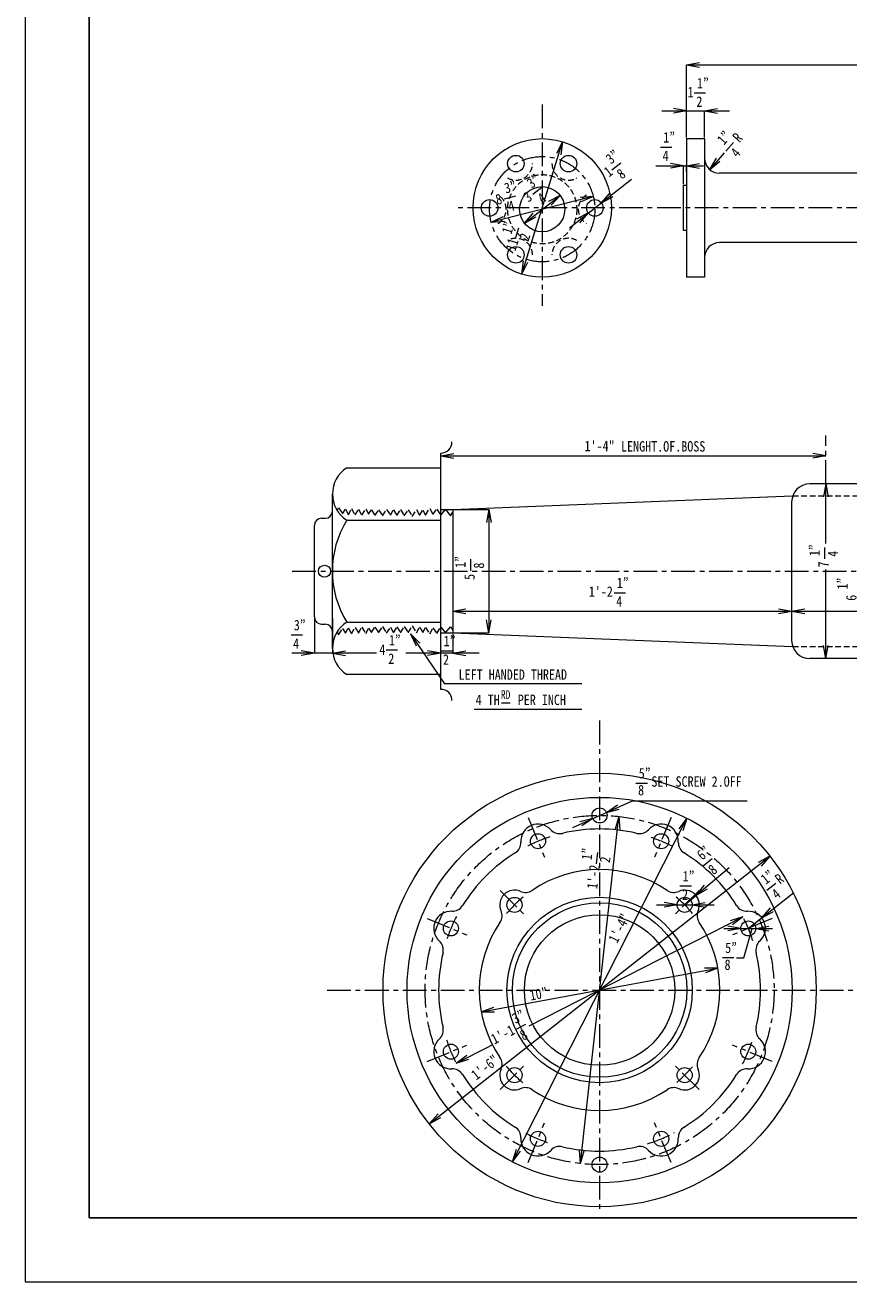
# Model space of a CAD drawing. Units: millimetres, scale not verified. Extents: x -4089 to 4089, y -2931 to 2931.
# Drawn here: x -4089 to -2350, y -2931 to -280 of the extents above; entities that cross this region are included whole.
import ezdxf
from ezdxf.enums import TextEntityAlignment as Align

# ---------------------------------------------------------------- set-up
doc = ezdxf.new("R2010")
doc.units = ezdxf.units.MM
doc.header["$LTSCALE"] = 10
doc.linetypes.add('CHAIN1', pattern=[8, 5, -1, 1, -1])
doc.linetypes.add('DASHED1', pattern=[1.8, 1.2, -0.6])
for name, color, linetype, lineweight in [('0-0_0', 3, 'Continuous', 18), ('0-1_芯', 4, 'CHAIN1', 18), ('0-2_寸法', 2, 'Continuous', 18), ('0-F', 3, 'Continuous', 25)]:
    doc.layers.add(name, color=color, linetype=linetype, lineweight=lineweight)
doc.styles.add('ＭＳ ゴシック', font='')
doc.styles.get('ＭＳ ゴシック').set_extended_font_data('MS Gothic')

msp = doc.modelspace()

# ---------------------------------------------------------------- linework, layer by layer
at = {"layer": '0-0_0'}
for p, q in [((-2692.62, -519.19), (-2692.62, -811.29)), ((-679.67, -592.21), (-2622.77, -592.21)), ((-2698.97, -617.61), (-2692.62, -617.61)), ((-679.67, -738.26), (-2622.77, -738.26)), ((-3211.32, -1680.8), (-3211.32, -1182.45)), ((-3409.81, -1213.85), (-3211.32, -1213.85)), ((-3439.92, -1594.41), (-3439.92, -1268.84)), ((-1016.41, -1247.48), (-2432.46, -1247.48)), ((-3185.92, -1301.45), (-2468.38, -1272.88)), ((-2470.56, -1285.58), (-2470.56, -1577.68)), ((-3462.78, -1319.87), (-3455.16, -1319.87)), ((-3409.81, -1323.83), (-3211.32, -1323.83)), ((-3211.32, -1301.45), (-3185.92, -1301.45)), ((-3185.92, -1301.45), (-3185.92, -1561.8)), ((-3478.02, -1528.15), (-3478.02, -1335.11)), ((-3462.78, -1543.39), (-3455.16, -1543.39)), ((-3409.81, -1539.42), (-3211.32, -1539.42)), ((-3211.32, -1549.77), (-3200.95, -1561.8)), ((-3211.32, -1561.8), (-3185.92, -1561.8)), ((-3185.92, -1561.8), (-2468.38, -1590.38)), ((-1016.41, -1615.78), (-2432.46, -1615.78)), ((-3211.32, -1649.4), (-3409.81, -1649.4))]:
    msp.add_line(p, q, dxfattribs=at)
at = {"layer": '0-0_0', "color": 1, "linetype": 'DASHED1'}
for p, q in [((-2468.38, -1272.88), (-997.36, -1272.88)), ((-2468.38, -1590.38), (-997.36, -1590.38))]:
    msp.add_line(p, q, dxfattribs=at)
at = {"layer": '0-0_0'}
for points in [[(-2692.62, -519.19), (-2654.52, -519.19), (-2654.52, -811.29), (-2692.62, -811.29)], [(-2692.62, -712.86), (-2698.97, -712.86), (-2698.97, -617.61)], [(-3211.32, -1313.48), (-3200.95, -1301.45), (-3190.88, -1314.56), (-3185.92, -1307.4)], [(-3200.95, -1561.8), (-3190.88, -1548.69), (-3185.92, -1555.85)]]:
    msp.add_lwpolyline(points, dxfattribs=at)
at = {"layer": '0-0_0', "color": 1, "linetype": 'DASHED1'}
for points in [[(-3429.81, -1303.73), (-3427.03, -1297.71), (-3418.31, -1310.84), (-3412.46, -1300.71), (-3406.18, -1312.55), (-3399.46, -1299.42), (-3392.04, -1312.98), (-3384.75, -1300.99), (-3377.76, -1313.55), (-3369.33, -1299.99), (-3363.62, -1311.55), (-3357.48, -1302.42), (-3350.48, -1313.83), (-3342.34, -1301.99), (-3334.06, -1314.98), (-3325.63, -1301.14), (-3317.2, -1313.41), (-3310.83, -1301.97), (-3303.92, -1314.34), (-3296.01, -1301.54), (-3288.23, -1314.92), (-3279.88, -1301.83), (-3271.39, -1316.5), (-3262.61, -1301.69), (-3256.13, -1313.91), (-3249.07, -1302.55), (-3243.46, -1313.05), (-3234.53, -1299.24), (-3227.62, -1312.33), (-3219.56, -1300.54), (-3211.32, -1313.48)], [(-3429.81, -1559.52), (-3427.03, -1565.54), (-3418.31, -1552.41), (-3412.46, -1562.54), (-3406.18, -1550.7), (-3399.46, -1563.83), (-3392.04, -1550.27), (-3384.75, -1562.26), (-3377.76, -1549.7), (-3369.33, -1563.26), (-3363.62, -1551.7), (-3357.48, -1560.83), (-3350.48, -1549.42), (-3342.34, -1561.26), (-3334.06, -1548.28), (-3325.63, -1562.12), (-3317.2, -1549.85), (-3310.83, -1561.28), (-3303.92, -1548.91), (-3296.01, -1561.71), (-3288.23, -1548.33), (-3279.88, -1561.42), (-3271.39, -1546.75), (-3262.61, -1561.57), (-3256.13, -1549.34), (-3249.07, -1560.7), (-3243.46, -1550.2), (-3234.53, -1564.01), (-3227.62, -1550.92), (-3219.56, -1562.72), (-3211.32, -1549.77)]]:
    msp.add_lwpolyline(points, dxfattribs=at)
at = {"layer": '0-0_0'}
for centre, radius in [((-2997.06, -665.24), 146.05), ((-2997.06, -668.07), 47.62), ((-3456.61, -1431.63), 12.7), ((-2875.95, -2315.06), 457.2), ((-2875.95, -2315.06), 406.4), ((-2875.95, -1946.76), 15.88), ((-3005.96, -2001.19), 15.88), ((-2745.95, -2001.19), 15.88), ((-2875.95, -2315.06), 195.58), ((-3055.56, -2135.45), 15.88), ((-2696.35, -2135.45), 15.88), ((-2875.95, -2315.06), 184.15), ((-3189.82, -2185.05), 15.88), ((-2875.95, -2315.06), 158.75), ((-2562.09, -2185.05), 15.88), ((-3189.82, -2445.07), 15.88), ((-2562.09, -2445.07), 15.88), ((-3055.56, -2494.66), 15.88), ((-2696.35, -2494.66), 15.88), ((-3005.96, -2628.92), 15.88), ((-2745.95, -2628.92), 15.88), ((-2875.95, -2683.36), 15.88)]:
    msp.add_circle(centre, radius, dxfattribs=at)
at = {"layer": '0-0_0', "color": 1, "linetype": 'DASHED1'}
msp.add_circle((-2997.06, -668.07), 73.03, dxfattribs=at)
for centre, start, end in [((-3052.63, -571.83), 239.99554, 0.00446), ((-2941.5, -571.83), 179.99554, 300.00446), ((-3108.19, -668.07), 299.99554, 60.00446), ((-2885.94, -668.07), 119.99554, 240.00446), ((-3052.63, -764.3), 359.99554, 120.00446), ((-2941.5, -764.3), 59.99554, 180.00446)]:
    msp.add_arc(centre, 34.94, start, end, dxfattribs=at)
at = {"layer": '0-0_0'}
for centre, radius, start, end in [((-2622.77, -560.46), 31.75, 180, 270), ((-2622.77, -770.01), 31.75, 90, 180), ((-3211.32, -1158.64), 23.81, 270, 0), ((-3374.64, -1268.84), 65.27, 122.59906, 237.40094), ((-2432.46, -1285.58), 38.1, 90, 180), ((-3462.78, -1335.11), 15.24, 90, 180), ((-3455.16, -1304.63), 15.24, 270, 0), ((-3231.89, -1431.63), 208.02, 148.78968, 211.21032), ((-3462.78, -1528.15), 15.24, 180, 270), ((-3455.16, -1558.63), 15.24, 0, 90), ((-3374.64, -1594.41), 65.27, 122.59906, 237.40094), ((-2432.46, -1577.68), 38.1, 180, 270), ((-3211.32, -1704.61), 23.81, 0, 90), ((-3005.96, -2001.19), 36.2, 42.20228, 182.79772), ((-2960.33, -1959.82), 25.4, 222.20228, 283.3616), ((-2875.95, -2315.06), 339.73, 76.6384, 103.3616), ((-2791.57, -1959.82), 25.4, 256.6384, 317.79772), ((-2745.95, -2001.19), 36.2, 357.20228, 137.79772), ((-3067.48, -2004.2), 25.4, 301.6384, 2.79772), ((-2684.42, -2004.2), 25.4, 177.20228, 238.3616), ((-2875.95, -2315.06), 339.73, 121.6384, 148.3616), ((-2875.95, -2315.06), 339.73, 31.6384, 58.3616), ((-2875.95, -2315.06), 254, 55.87455, 124.12545), ((-3055.56, -2135.45), 31.11, 66.14074, 203.85926), ((-3032.7, -2083.77), 25.4, 246.14074, 304.12545), ((-2719.21, -2083.77), 25.4, 235.87455, 293.85926), ((-2696.35, -2135.45), 31.11, 336.14074, 113.85926), ((-3186.81, -2123.53), 25.4, 267.20228, 328.3616), ((-2565.09, -2123.53), 25.4, 211.6384, 272.79772), ((-3189.82, -2185.05), 36.2, 87.20228, 227.79772), ((-2875.95, -2315.06), 254, 145.87455, 214.12545), ((-3107.24, -2158.31), 25.4, 325.87455, 23.85926), ((-2644.66, -2158.31), 25.4, 156.14074, 214.12545), ((-2875.95, -2315.06), 254, 325.87455, 34.12545), ((-2562.09, -2185.05), 36.2, 312.20228, 92.79772), ((-3231.19, -2230.68), 25.4, 346.6384, 47.79772), ((-2520.71, -2230.68), 25.4, 132.20228, 193.3616), ((-2875.95, -2315.06), 339.73, 166.6384, 193.3616), ((-2875.95, -2315.06), 339.73, 346.6384, 13.3616), ((-3231.19, -2399.44), 25.4, 312.20228, 13.3616), ((-2520.71, -2399.44), 25.4, 166.6384, 227.79772), ((-3189.82, -2445.07), 36.2, 132.20228, 272.79772), ((-2562.09, -2445.07), 36.2, 267.20228, 47.79772), ((-3107.24, -2471.8), 25.4, 336.14074, 34.12545), ((-2644.66, -2471.8), 25.4, 145.87455, 203.85926), ((-3186.81, -2506.59), 25.4, 31.6384, 92.79772), ((-3055.56, -2494.66), 31.11, 156.14074, 293.85926), ((-2696.35, -2494.66), 31.11, 246.14074, 23.85926), ((-2565.09, -2506.59), 25.4, 87.20228, 148.3616), ((-2875.95, -2315.06), 339.73, 211.6384, 238.3616), ((-2875.95, -2315.06), 339.73, 301.6384, 328.3616), ((-3032.7, -2546.35), 25.4, 55.87455, 113.85926), ((-2875.95, -2315.06), 254, 235.87455, 304.12545), ((-2719.21, -2546.35), 25.4, 66.14074, 124.12545), ((-3067.48, -2625.92), 25.4, 357.20228, 58.3616), ((-2684.42, -2625.92), 25.4, 121.6384, 182.79772), ((-3005.96, -2628.92), 36.2, 177.20228, 317.79772), ((-2960.33, -2670.3), 25.4, 76.6384, 137.79772), ((-2875.95, -2315.06), 339.73, 256.6384, 283.3616), ((-2791.57, -2670.3), 25.4, 42.20228, 103.3616), ((-2745.95, -2628.92), 36.2, 222.20228, 2.79772)]:
    msp.add_arc(centre, radius, start, end, dxfattribs=at)
at = {"layer": '0-1_芯'}
for p, q in [((-2997.06, -447.4), (-2997.06, -871.76)), ((1455.32, -665.24), (-3177.3, -665.24)), ((-2398.52, -1247.48), (-2398.52, -1145.12)), ((-3524.61, -1431.63), (2987.98, -1431.63)), ((-2875.95, -1746.83), (-2875.95, -2782.89)), ((-3026.75, -1951), (-2992.11, -2034.63)), ((-2725.16, -1951), (-2759.8, -2034.63)), ((-3085.87, -2105.14), (-3036.03, -2154.99)), ((-2666.04, -2105.14), (-2715.88, -2154.99)), ((-3240.01, -2164.26), (-3156.38, -2198.9)), ((-2511.9, -2164.26), (-2595.53, -2198.9)), ((-3451.19, -2315.06), (-2300.72, -2315.06)), ((-3240.01, -2465.86), (-3156.38, -2431.21)), ((-2511.9, -2465.86), (-2595.53, -2431.21)), ((-3085.87, -2524.97), (-3036.03, -2475.13)), ((-2666.04, -2524.97), (-2715.88, -2475.13)), ((-3026.75, -2679.12), (-2992.11, -2595.48)), ((-2725.16, -2679.12), (-2759.8, -2595.48))]:
    msp.add_line(p, q, dxfattribs=at)
for centre, radius in [((-2997.06, -668.07), 111.12), ((-2875.95, -2315.06), 368.3)]:
    msp.add_circle(centre, radius, dxfattribs=at)
for radius, start, end in [(339.73, 108.01683, 116.90224), (339.73, 62.93276, 71.92321), (254, 129.51192, 140.59123), (254, 39.54664, 50.42021), (339.73, 152.88789, 161.82698), (339.73, 17.79006, 27.5311), (339.73, 197.98603, 207.02529), (339.73, 332.68578, 342.31872), (254, 219.18619, 230.45414), (254, 309.87295, 320.45895), (339.73, 242.69524, 252.23631), (339.73, 287.34014, 297.80329)]:
    msp.add_arc((-2875.95, -2315.06), radius, start, end, dxfattribs=at)
at = {"layer": '0-2_寸法'}
for p, q in [((-2692.62, -363.68), (-2665.04, -358.82)), ((-2692.62, -516.65), (-2692.62, -363.68)), ((-2692.62, -363.68), (-2665.04, -368.54)), ((-2652.05, -423.48), (-2676.16, -423.48)), ((-2744.59, -460.57), (-2601.7, -460.57)), ((-2692.62, -460.57), (-2720.19, -455.7)), ((-2692.62, -460.57), (-2720.19, -465.43)), ((-2654.52, -460.57), (-2626.94, -455.7)), ((-2654.52, -516.65), (-2654.52, -460.57)), ((-2654.52, -460.57), (-2626.94, -465.43)), ((-3040.03, -804.82), (-2954.1, -525.65)), ((-2954.1, -525.65), (-2966.86, -550.57)), ((-2954.1, -525.65), (-2957.56, -553.44)), ((-2593.54, -527.03), (-2609.34, -545.23)), ((-2723.25, -537.78), (-2747.36, -537.78)), ((-2612.72, -548.89), (-2643.58, -584.44)), ((-2831.01, -570.97), (-2850.04, -585.78)), ((-2757.36, -576.65), (-2656.31, -576.65)), ((-2698.97, -576.65), (-2726.54, -571.79)), ((-2698.97, -576.65), (-2726.54, -581.52)), ((-2698.97, -615.07), (-2698.97, -576.65)), ((-2692.62, -576.65), (-2665.04, -571.79)), ((-2692.62, -588.69), (-2692.62, -574.11)), ((-2692.62, -576.65), (-2665.04, -581.52)), ((-2643.58, -584.44), (-2629.18, -560.43)), ((-2643.58, -584.44), (-2621.83, -566.8)), ((-2939.7, -707.09), (-2808.42, -604.88)), ((-2998.05, -622.16), (-3017.15, -636.86)), ((-2872.16, -654.51), (-2853.39, -633.73)), ((-2889.27, -641.07), (-3104.86, -695.07)), ((-3053.67, -640.66), (-3077.06, -646.52)), ((-2959.33, -639.01), (-2984.14, -651.98)), ((-2889.27, -641.07), (-2917.2, -643.05)), ((-2889.27, -641.07), (-2914.84, -652.48)), ((-2872.16, -654.51), (-2847.42, -641.41)), ((-3104.86, -695.07), (-3079.29, -683.65)), ((-3034.8, -697.12), (-3015.92, -676.44)), ((-3034.8, -697.12), (-3009.99, -684.15)), ((-2899.72, -675.96), (-2924.46, -689.07)), ((-2899.72, -675.96), (-2918.49, -696.74)), ((-3104.86, -695.07), (-3076.93, -693.08)), ((-3046.94, -707.71), (-3054.03, -730.76)), ((-3040.03, -804.82), (-3036.57, -777.04)), ((-3040.03, -804.82), (-3027.27, -779.9)), ((-3211.32, -1188.47), (-3183.74, -1183.61)), ((-3211.32, -1188.47), (-2398.52, -1188.47)), ((-3211.32, -1188.47), (-3183.74, -1193.33)), ((-2398.52, -1188.47), (-2426.09, -1183.61)), ((-2398.52, -1188.47), (-2426.09, -1193.33)), ((-2398.52, -1247.48), (-2403.38, -1275.05)), ((-2398.52, -1247.48), (-2393.65, -1275.05)), ((-2398.52, -1373.11), (-2398.52, -1247.48)), ((-3183.38, -1301.45), (-3109.49, -1301.45)), ((-3109.49, -1301.45), (-3114.35, -1329.03)), ((-3109.49, -1301.45), (-3104.63, -1329.03)), ((-2400.93, -1381.53), (-2400.93, -1405.64)), ((-3148.41, -1406.36), (-3148.41, -1430.47)), ((-2398.52, -1615.78), (-2398.52, -1427.94)), ((-2821.28, -1477.64), (-2845.39, -1477.64)), ((-3478.02, -1530.69), (-3478.02, -1604.28)), ((-3439.92, -1530.69), (-3439.92, -1604.28)), ((-3185.92, -1516.1), (-3158.34, -1511.24)), ((-3185.92, -1516.1), (1681.12, -1516.1)), ((-3185.92, -1516.1), (-3158.34, -1520.97)), ((-3109.49, -1561.8), (-3104.63, -1534.23)), ((-2498.13, -1520.97), (-2442.98, -1511.24)), ((-2498.13, -1511.24), (-2442.98, -1520.97)), ((-3274.81, -1563.6), (-3203.23, -1669.23)), ((-3274.81, -1563.6), (-3255.31, -1583.7)), ((-3274.81, -1563.6), (-3263.36, -1589.15)), ((-3183.38, -1561.8), (-3109.49, -1561.8)), ((-3503.16, -1566.62), (-3527.27, -1566.62)), ((-3185.92, -1564.36), (-3185.92, -1604.28)), ((-2398.52, -1615.78), (-2403.38, -1588.2)), ((-2398.52, -1615.78), (-2393.65, -1588.2)), ((-3346.59, -1604.28), (-3525.89, -1604.28)), ((-3478.02, -1604.28), (-3505.59, -1599.42)), ((-3478.02, -1604.28), (-3505.59, -1609.15)), ((-3439.92, -1604.28), (-3412.34, -1599.42)), ((-3439.92, -1604.28), (-3412.34, -1609.15)), ((-3302.44, -1598.5), (-3326.55, -1598.5)), ((-3130.23, -1604.28), (-3284.7, -1604.28)), ((-3211.32, -1604.28), (-3238.89, -1599.42)), ((-3211.32, -1604.28), (-3238.89, -1609.15)), ((-3186.75, -1600.2), (-3210.86, -1600.2)), ((-3185.92, -1604.28), (-3158.34, -1599.42)), ((-3185.92, -1604.28), (-3158.34, -1609.15)), ((-2913.15, -1669.23), (-3203.23, -1669.23)), ((-3140.48, -1722.55), (-2913.15, -1722.55)), ((-3083.05, -1709.55), (-3064.62, -1709.55)), ((-2775.01, -1879.08), (-2799.12, -1879.08)), ((-2932.57, -1972.04), (-2806.42, -1915.71)), ((-2861.46, -1940.29), (-2838.26, -1924.6)), ((-2861.46, -1940.29), (-2834.3, -1933.48)), ((-2806.42, -1915.71), (-2564.38, -1915.71)), ((-3059.8, -2677.5), (-2692.11, -1952.62)), ((-2890.45, -1953.23), (-2917.61, -1960.03)), ((-2916.59, -2681.11), (-2835.32, -1949.01)), ((-2890.45, -1953.23), (-2913.65, -1968.91)), ((-2835.32, -1949.01), (-2843.19, -1975.88)), ((-2835.32, -1949.01), (-2833.53, -1976.95)), ((-2692.11, -1952.62), (-2708.92, -1975.01)), ((-2692.11, -1952.62), (-2700.24, -1979.41)), ((-3235.68, -2597.25), (-2516.23, -2032.87)), ((-2880.45, -2024.76), (-2883.11, -2048.72)), ((-2638.47, -2038.6), (-2656.96, -2054.08)), ((-2516.23, -2032.87), (-2540.93, -2046.06)), ((-2516.23, -2032.87), (-2534.92, -2053.71)), ((-2696.35, -2135.45), (-2602.47, -2056.85)), ((-2672.49, -2115.48), (-2654.47, -2094.05)), ((-2503.85, -2090.05), (-2522.81, -2104.94)), ((-2682.28, -2096.26), (-2706.39, -2096.26)), ((-2672.49, -2115.48), (-2648.23, -2101.5)), ((-2562.09, -2185.05), (-2465.65, -2109.36)), ((-2756.15, -2135.45), (-2634.04, -2135.45)), ((-2712.22, -2135.45), (-2739.8, -2130.59)), ((-2712.22, -2135.45), (-2739.8, -2140.32)), ((-2680.47, -2135.45), (-2652.9, -2130.59)), ((-2680.47, -2135.45), (-2652.9, -2140.32)), ((-2533.62, -2162.7), (-2514.93, -2141.85)), ((-3024.33, -2390.74), (-2573.32, -2160.69)), ((-2573.32, -2160.69), (-2600.1, -2168.89)), ((-2573.32, -2160.69), (-2595.68, -2177.55)), ((-2533.62, -2162.7), (-2508.92, -2149.5)), ((-2613.55, -2185.05), (-2510.68, -2185.05)), ((-2577.96, -2185.05), (-2605.54, -2180.19)), ((-2577.96, -2185.05), (-2605.54, -2189.91)), ((-2546.21, -2185.05), (-2518.64, -2180.19)), ((-2546.21, -2185.05), (-2518.64, -2189.91)), ((-2592.54, -2247.4), (-2616.65, -2247.4)), ((-3125.75, -2361.06), (-2626.15, -2269.06)), ((-2626.15, -2269.06), (-2654.15, -2269.27)), ((-2626.15, -2269.06), (-2652.39, -2278.84)), ((-3125.75, -2361.06), (-3099.52, -2351.28)), ((-3125.75, -2361.06), (-3097.75, -2360.84)), ((-3032.5, -2387.82), (-3053.98, -2398.77)), ((-3178.58, -2469.42), (-3107.6, -2433.22)), ((-3107.17, -2433), (-3102.22, -2430.47)), ((-3178.58, -2469.42), (-3156.23, -2452.56)), ((-3178.58, -2469.42), (-3151.81, -2461.23)), ((-3235.68, -2597.25), (-3216.98, -2576.4)), ((-3235.68, -2597.25), (-3210.98, -2584.05)), ((-3059.8, -2677.5), (-3051.66, -2650.71)), ((-3059.8, -2677.5), (-3042.99, -2655.1)), ((-2916.59, -2681.11), (-2918.38, -2653.17)), ((-2916.59, -2681.11), (-2908.71, -2654.24))]:
    msp.add_line(p, q, dxfattribs=at)
for points in [[(-2692.62, -363.68), (-609.82, -363.68), (-637.39, -368.54)], [(-3034.8, -697.12), (-2959.33, -639.01), (-2978.21, -659.69)], [(-3109.49, -1301.45), (-3109.49, -1561.8), (-3114.35, -1534.23)], [(-2587.06, -2247.02), (-2571.45, -2247.02), (-2553.89, -2185.05)]]:
    msp.add_lwpolyline(points, dxfattribs=at)
for centre in [(-3052.63, -571.83), (-2941.5, -571.83), (-3108.19, -665.24), (-2885.94, -665.24), (-3052.63, -764.3), (-2941.5, -764.3)]:
    msp.add_circle(centre, 17.46, dxfattribs=at)
at = {"layer": '0-F'}
for p, q in [((-3953.39, 2795.41), (-3953.39, -2795.41)), ((-3953.39, -2795.41), (3953.39, -2795.41))]:
    msp.add_line(p, q, dxfattribs=at)
at = {"layer": '0-F', "lineweight": 18}
msp.add_lwpolyline([(-4088.63, 2930.65), (-4088.63, -2930.65), (4088.7, -2930.65)], dxfattribs=at)

# ---------------------------------------------------------------- texts
at = {"layer": '0-2_寸法', "style": 'ＭＳ ゴシック'}
for s, height, width, p in [('1”', 21.99, 0.85, (-2670.39, -419.64)), ('1', 21.99, 0.85, (-2690.32, -438.48)), ('2', 21.99, 0.85, (-2671.75, -458.65)), ('1”', 21.99, 0.85, (-2741.6, -533.94)), ('4', 21.99, 0.85, (-2742.95, -572.95)), ('1\'-4"', 21.99, 0.85, (-2907.84, -1185.08)), ('LENGHT.OF.BOSS', 21.99, 0.85, (-2830.69, -1185.82)), ('1”', 21.99, 0.85, (-2839.63, -1473.8)), ("1'-2", 21.99, 0.85, (-2898.81, -1492.17)), ('4', 21.99, 0.85, (-2840.98, -1512.81)), ('3”', 21.99, 0.85, (-3521.5, -1562.78)), ('4', 21.99, 0.85, (-3522.86, -1601.79)), ('4', 21.99, 0.85, (-3341.03, -1614.82)), ('1”', 21.99, 0.85, (-3320.79, -1594.66)), ('1”', 21.99, 0.85, (-3205.1, -1596.36)), ('2', 21.99, 0.85, (-3322.14, -1633.67)), ('2', 21.99, 0.85, (-3206.45, -1635.37)), ('LEFT HANDED THREAD', 21.99, 0.85, (-3173.6, -1667.28)), ('4 TH   PER INCH', 21.99, 0.85, (-3137.69, -1720.6)), ('RD', 18.33, 0.8, (-3084.28, -1706.43)), ('5”', 21.99, 0.85, (-2793.35, -1875.23)), ('SET SCREW 2.OFF', 21.99, 0.85, (-2766.54, -1892.8)), ('8', 21.99, 0.85, (-2794.71, -1910.91)), ('1”', 21.99, 0.85, (-2700.62, -2092.41)), ('2', 21.99, 0.85, (-2701.98, -2131.43)), ('5”', 21.99, 0.85, (-2610.89, -2243.56)), ('8', 21.99, 0.85, (-2612.24, -2279.24))]:
    msp.add_text(s, height=height, dxfattribs=dict(at, width=width)).set_placement(p, align=Align.BOTTOM_LEFT)
at = {"layer": '0-2_寸法', "style": 'ＭＳ ゴシック', "width": 0.85}
for s, rotation, p in [('1”', 49.044, (-2608.46, -538.36)), ('R', 49.044, (-2575.76, -532.9)), ('3”', 37.903, (-2847.85, -579.21)), ('4', 49.044, (-2579.89, -564.96)), ('1', 37.903, (-2851.99, -606.31)), ('8', 37.903, (-2824.95, -610.82)), ('3”', 14.062, (-3072.4, -641.4)), ('3”', 37.59, (-3014.93, -630.3)), ('8', 14.062, (-3090.81, -665.31)), ('3', 37.59, (-3022.26, -659.58)), ('4', 37.59, (-2992.2, -662.04)), ('4', 14.062, (-3064.24, -679.57)), ('1”', 72.89, (-3056.01, -724.12)), ('11', 72.89, (-3047.6, -760.01)), ('2', 72.89, (-3019.12, -736.89)), ('1”', 90, (-2404.77, -1399.87)), ('1”', 90, (-3152.25, -1424.71)), ('4', 90, (-2365.76, -1401.23)), ('8', 90, (-3113.24, -1426.06)), ('7', 90, (-2386.05, -1423.54)), ('5', 90, (-3133.05, -1450.02)), ('1”', 90, (-2345.83, -1470.35)), ('6', 90, (-2327.11, -1494.01)), ('6”', 39.94, (-2655, -2047.43)), ('1”', 83.666, (-2886.29, -2042.57)), ('2', 83.666, (-2847.66, -2048.22)), ("1'-2", 83.666, (-2874.55, -2103.42)), ('8', 39.94, (-2630.99, -2078.21)), ('1”', 38.129, (-2520.65, -2098.36)), ('R', 38.129, (-2490.66, -2098.15)), ('4', 38.129, (-2497.63, -2129.88)), ('1\'-4"', 63.104, (-2833.01, -2220.79)), ('10"', 10.434, (-3020.24, -2343.87)), ('3”', 27.025, (-3050.59, -2392.73)), ("1'-1", 27.025, (-3094.96, -2435.99)), ('8', 27.025, (-3034.07, -2428.1)), ('1\'-6"', 38.113, (-3132.01, -2511.38))]:
    msp.add_text(s, height=21.99, rotation=rotation, dxfattribs=at).set_placement(p, align=Align.BOTTOM_LEFT)

doc.saveas('drawing.dxf')
